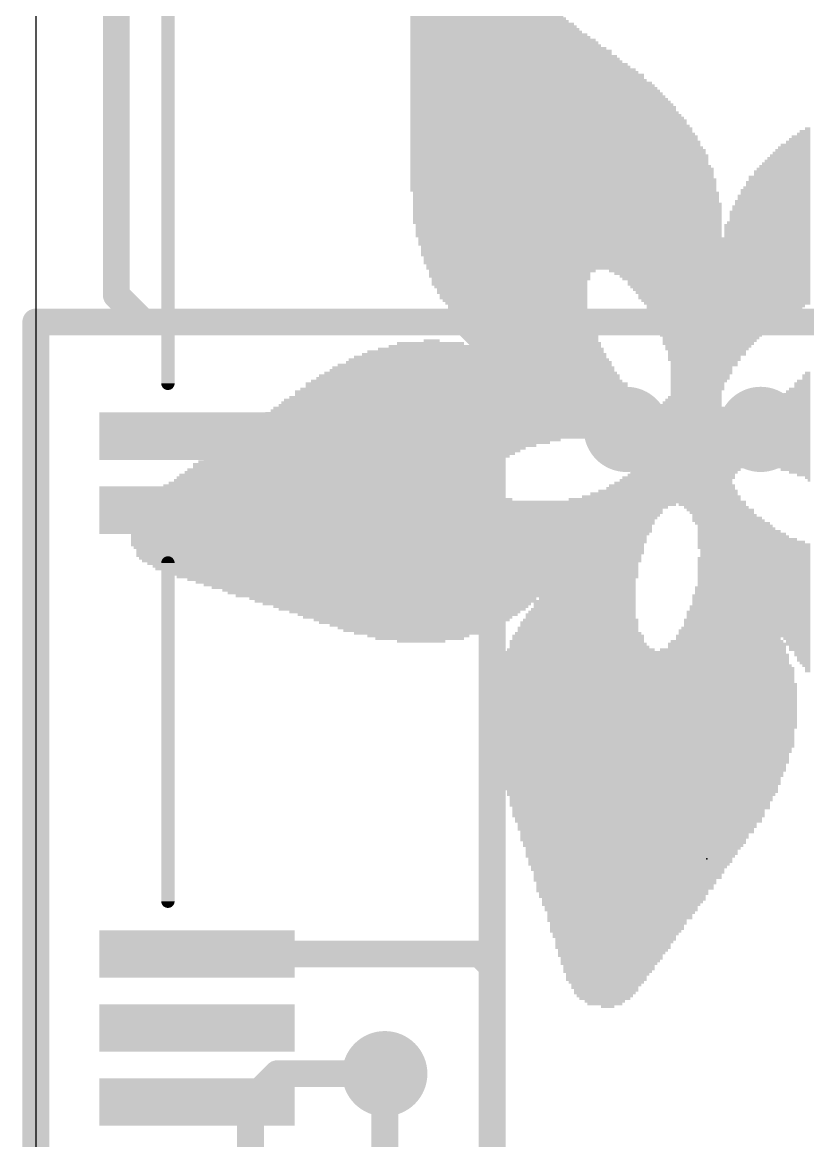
# Model space of a CAD drawing. Extents: x -0.1 to 17.9, y -0.3 to 46.
# Drawn here: x -0.13 to 7.3, y 25.53 to 36.11 of the extents above; entities that cross this region are included whole.
import ezdxf

# ---------------------------------------------------------------- set-up
doc = ezdxf.new("R2010")
doc.units = 0
for name, color, linetype in [('1', 12, 'CONTINUOUS'), ('16', 132, 'CONTINUOUS'), ('18', 110, 'CONTINUOUS'), ('20', 53, 'CONTINUOUS'), ('21', 40, 'CONTINUOUS'), ('22', 6, 'CONTINUOUS'), ('23', 40, 'CONTINUOUS')]:
    doc.layers.add(name, color=color, linetype=linetype)

# ---------------------------------------------------------------- blocks, each defined once
blk = doc.blocks.new('RECT')
blk.add_solid([(-0.5, -0.5), (0.5, -0.5), (-0.5, 0.5), (0.5, 0.5)])
blk = doc.blocks.new('ROUNDV')
at = {"const_width": 0.5}
blk.add_lwpolyline([(0, -0.25, 1), (0, 0.25, 1), (0, -0.25)], format="xyb", dxfattribs=at)

msp = doc.modelspace()

# ---------------------------------------------------------------- linework, layer by layer
at = {"layer": '1', "const_width": 0.254}
for points in [[(0.762, 33.528), (0.762, 37.465)], [(1.016, 33.274), (0.762, 33.528)], [(17.78, 33.274), (0, 33.274)], [(0, 33.274), (0, 0)], [(4.064, 33.274), (1.016, 33.274)], [(4.318, 33.02), (4.064, 33.274)], [(4.318, 27.178), (4.318, 33.02)], [(3.238, 32.194), (3.302, 32.258)], [(1.525, 32.194), (3.238, 32.194)], [(1.525, 27.294), (4.202, 27.294)], [(4.202, 27.294), (4.318, 27.178)], [(4.318, 22.098), (4.318, 27.178)], [(3.302, 23.368), (3.302, 26.162)]]:
    msp.add_lwpolyline(points, dxfattribs=at)
at = {"layer": '1', "const_width": 0.127}
for points in [[(0.8069, 33.5729, 1), (0.7171, 33.4831)], [(0.6985, 33.528, 1), (0.8255, 33.528)], [(0, 33.3375, 1), (0, 33.2105)], [(0.0635, 33.274, 1), (-0.0635, 33.274)], [(1.016, 33.3375, 1), (1.016, 33.2105)], [(0.9711, 33.2291, 1), (1.0609, 33.3189)], [(4.1089, 33.3189, 1), (4.0191, 33.2291)], [(4.064, 33.2105, 1), (4.064, 33.3375)], [(4.3815, 33.02, 1), (4.2545, 33.02)], [(4.2731, 32.9751, 1), (4.3629, 33.0649)], [(3.3469, 32.2131, 1), (3.2571, 32.3029)], [(1.525, 32.2575, 1), (1.525, 32.1305)], [(3.1931, 32.2389, 1), (3.2829, 32.1491)], [(3.238, 32.1305, 1), (3.238, 32.2575)], [(1.525, 27.3575, 1), (1.525, 27.2305)], [(4.2469, 27.3389, 1), (4.1571, 27.2491)], [(4.202, 27.2305, 1), (4.202, 27.3575)], [(4.3815, 27.178, 1), (4.2545, 27.178)], [(4.2545, 27.178, 1), (4.3815, 27.178)], [(4.2731, 27.1331, 1), (4.3629, 27.2229)], [(3.3655, 26.162, 1), (3.2385, 26.162)]]:
    msp.add_lwpolyline(points, format="xyb", dxfattribs=at)
at = {"layer": '16', "const_width": 0.254}
for points in [[(17.78, 33.274), (0, 33.274)], [(0, 33.274), (0, 0)], [(3.302, 32.258), (3.302, 32.004)], [(2.286, 26.162), (2.032, 25.908)], [(3.302, 26.162), (2.286, 26.162)], [(2.032, 25.908), (2.032, 23.207)]]:
    msp.add_lwpolyline(points, dxfattribs=at)
at = {"layer": '16', "const_width": 0.127}
for points in [[(0, 33.3375, 1), (0, 33.2105)], [(0.0635, 33.274, 1), (-0.0635, 33.274)], [(3.3655, 32.258, 1), (3.2385, 32.258)], [(3.2385, 32.004, 1), (3.3655, 32.004)], [(2.286, 26.2255, 1), (2.286, 26.0985)], [(2.3309, 26.1171, 1), (2.2411, 26.2069)], [(3.302, 26.0985, 1), (3.302, 26.2255)], [(2.0955, 25.908, 1), (1.9685, 25.908)], [(1.9871, 25.9529, 1), (2.0769, 25.8631)]]:
    msp.add_lwpolyline(points, format="xyb", dxfattribs=at)
at = {"layer": '20'}
msp.add_line((0, 43.434), (0, 2.54), dxfattribs=at)
at = {"layer": '21', "const_width": 0.127}
for points in [[(1.25, 32.694), (1.25, 37.294)], [(1.25, 30.994), (1.25, 27.794)]]:
    msp.add_lwpolyline(points, dxfattribs=at)
at = {"layer": '21', "const_width": 0.0635}
for points in [[(1.2183, 32.694, 1), (1.2817, 32.694)], [(1.2817, 30.994, 1), (1.2183, 30.994)], [(1.2183, 27.794, 1), (1.2817, 27.794)]]:
    msp.add_lwpolyline(points, format="xyb", dxfattribs=at)
at = {"layer": '23'}
msp.add_point((6.35, 28.194), dxfattribs=at)

# ---------------------------------------------------------------- block references
at = {"layer": '1', "xscale": 1.85, "yscale": 0.45}
for p in [(1.525, 32.194), (1.525, 31.494), (1.525, 27.294), (1.525, 26.594), (1.525, 25.894)]:
    msp.add_blockref('RECT', p, dxfattribs=at)
at = {"layer": '18', "xscale": 0.8064, "yscale": 0.8064}
for p in [(3.302, 32.258), (3.302, 32.258), (5.588, 32.258), (5.588, 32.258), (6.858, 32.258), (6.858, 32.258), (3.302, 30.988), (3.302, 30.988), (3.302, 26.162), (3.302, 26.162)]:
    msp.add_blockref('ROUNDV', p, dxfattribs=at)
at = {"layer": '22', "yscale": 0.0254, "rotation": 270}
for p, xscale in [((3.81, 35.1917), 3.302), ((3.8354, 35.1663), 3.3528), ((3.8608, 35.1536), 3.3782), ((3.8862, 35.1409), 3.4036), ((3.9116, 35.1155), 3.4544), ((3.937, 35.1028), 3.4798), ((3.9624, 35.0774), 3.5306), ((3.9878, 35.0647), 3.556), ((4.0132, 35.052), 3.5814), ((3.6322, 35.3568), 2.7178), ((3.6576, 35.3187), 2.8448), ((3.683, 35.2933), 2.9464), ((3.7084, 35.2679), 2.9972), ((3.7338, 35.2425), 3.0988), ((3.7592, 35.2171), 3.2004), ((3.7846, 35.2044), 3.2258), ((4.0386, 35.0266), 3.5814), ((4.064, 35.0139), 3.6068), ((4.0894, 35.0012), 3.6322), ((4.1148, 34.9758), 3.6322), ((4.1402, 34.9504), 3.6322), ((4.1656, 34.9504), 3.6322), ((4.191, 34.925), 3.6322), ((4.2164, 34.9123), 3.6576), ((4.2418, 34.8996), 3.6322), ((3.5814, 35.4203), 2.4384), ((3.6068, 35.3822), 2.6162), ((4.2672, 34.8615), 3.6576), ((4.2926, 34.8488), 3.6322), ((4.318, 34.8361), 3.6576), ((4.3434, 34.8234), 3.6322), ((4.3688, 34.798), 3.6322), ((4.3942, 34.2773), 4.6736), ((3.556, 35.5092), 2.0066), ((4.4196, 34.2773), 4.6228), ((4.445, 34.2773), 4.572), ((4.4704, 34.2646), 4.5466), ((4.4958, 34.2646), 4.4958), ((4.5212, 34.2646), 4.4958), ((4.5466, 34.2646), 4.445), ((4.572, 34.2519), 4.4196), ((4.5974, 34.2519), 4.3688), ((4.6228, 34.2519), 4.3688), ((4.6482, 34.2519), 4.318), ((4.6736, 34.2392), 4.2926), ((4.699, 34.2392), 4.2926), ((4.7244, 34.2265), 4.2672), ((4.7498, 34.2265), 4.2164), ((4.7752, 34.2138), 4.191), ((4.8006, 34.2138), 4.191), ((4.826, 34.2011), 4.1656), ((4.8514, 34.2011), 4.1656), ((4.8768, 34.1884), 4.0894), ((4.9022, 34.1884), 4.0894), ((4.9276, 34.1757), 4.064), ((4.953, 34.163), 4.0386), ((4.9784, 34.1757), 4.0132), ((5.0038, 34.163), 3.9878), ((5.0292, 34.1503), 3.9624), ((5.0546, 34.1376), 3.937), ((5.08, 34.1376), 3.937), ((5.1054, 34.1249), 3.9116), ((5.1308, 34.1122), 3.8862), ((5.1562, 34.0995), 3.8608), ((5.1816, 34.0868), 3.8354), ((5.207, 34.0868), 3.8354), ((5.2324, 34.8234), 2.3114), ((5.2578, 34.8488), 2.2098), ((5.2832, 34.8488), 2.2098), ((5.3086, 34.8488), 2.159), ((5.334, 34.8361), 2.1336), ((5.3594, 34.8234), 2.1082), ((5.3848, 34.8234), 2.1082), ((5.4102, 34.8107), 2.0828), ((5.4356, 34.798), 2.1082), ((5.461, 34.7726), 2.0574), ((5.4864, 34.7599), 2.0828), ((5.5118, 34.7472), 2.0574), ((5.5372, 34.7218), 2.0574), ((5.5626, 34.6964), 2.0574), ((5.588, 34.6964), 2.0574), ((5.6134, 34.6583), 2.0828), ((5.6388, 34.6329), 2.0828), ((5.6642, 34.6202), 2.1082), ((5.6896, 34.5948), 2.1082), ((5.715, 34.5567), 2.1336), ((5.7404, 34.544), 2.159), ((5.7658, 34.5059), 2.1336), ((5.7912, 34.4678), 2.159), ((5.8166, 34.4551), 2.1844), ((5.842, 34.417), 2.2098), ((5.8674, 34.3662), 2.2606), ((5.8928, 34.3408), 2.2606), ((5.9182, 34.29), 2.3114), ((5.9436, 34.2392), 2.3622), ((5.969, 34.2011), 2.3876), ((5.9944, 34.1376), 2.4638), ((6.0198, 33.4391), 3.81), ((6.0452, 33.4264), 3.7846), ((6.0706, 33.4137), 3.7084), ((6.096, 33.3883), 3.7084), ((6.1214, 33.3756), 3.683), ((6.1468, 33.3502), 3.683), ((6.1722, 33.3121), 3.6576), ((6.1976, 33.2867), 3.6576), ((6.223, 33.2232), 3.683), ((6.2484, 33.1978), 3.683), ((7.1628, 34.2011), 1.6764), ((7.1882, 34.2138), 1.651), ((7.2136, 34.2265), 1.6764), ((7.239, 34.2392), 1.7018), ((7.2644, 34.2519), 1.6764), ((7.2898, 34.2773), 1.6764), ((7.3152, 34.2773), 1.6764), ((6.2738, 33.0581), 3.8608), ((6.2992, 31.3563), 7.1628), ((7.0358, 34.1122), 1.651), ((7.0612, 34.1376), 1.651), ((7.0866, 34.1376), 1.651), ((7.112, 34.163), 1.651), ((7.1374, 34.1884), 1.651), ((6.3246, 31.3563), 7.112), ((6.35, 31.3563), 7.0104), ((6.9342, 34.0106), 1.651), ((6.9596, 34.0487), 1.6256), ((6.985, 34.0741), 1.6256), ((7.0104, 34.0868), 1.651), ((6.3754, 31.3309), 6.858), ((6.4008, 31.3182), 6.8326), ((6.8072, 33.8963), 1.6256), ((6.8326, 33.9217), 1.6256), ((6.858, 33.9471), 1.6256), ((6.8834, 33.9725), 1.6256), ((6.9088, 33.9979), 1.6256), ((6.4262, 31.2928), 6.6802), ((6.731, 33.8074), 1.6002), ((6.7564, 33.8455), 1.6256), ((6.7818, 33.8582), 1.6002), ((6.4516, 31.2547), 6.5024), ((6.6802, 33.7439), 1.5748), ((6.7056, 33.7566), 1.6002), ((6.477, 31.2039), 6.4008), ((6.6294, 33.6423), 1.5748), ((6.6548, 33.6931), 1.5748), ((6.5786, 33.5534), 1.5494), ((6.604, 33.6169), 1.524), ((6.5278, 33.4518), 1.4986), ((6.5532, 33.4772), 1.4986), ((6.5024, 33.3502), 1.4478), ((5.2324, 32.7787), 1.2192), ((5.2578, 32.7152), 1.0922), ((5.2832, 32.7025), 1.0668), ((5.3086, 32.6644), 0.9906), ((3.2512, 31.6484), 2.7686), ((3.2766, 31.6484), 2.7686), ((3.302, 31.6484), 2.7686), ((3.3274, 31.6484), 2.7686), ((3.3528, 31.6611), 2.794), ((3.3782, 31.6611), 2.794), ((3.4036, 31.6611), 2.794), ((3.429, 31.6611), 2.8448), ((3.4544, 31.6611), 2.8448), ((3.4798, 31.6611), 2.8448), ((3.5052, 31.6611), 2.8448), ((3.5306, 31.6611), 2.8448), ((3.556, 31.6611), 2.8448), ((3.5814, 31.6611), 2.8448), ((3.6068, 31.6611), 2.8448), ((3.6322, 31.6611), 2.8448), ((3.6576, 31.6611), 2.8448), ((3.683, 31.6738), 2.8702), ((3.7084, 31.6738), 2.8702), ((3.7338, 31.6738), 2.8702), ((3.7592, 31.6738), 2.8702), ((3.7846, 31.6738), 2.8702), ((3.81, 31.6738), 2.8702), ((3.8354, 31.6611), 2.8448), ((3.8608, 31.6611), 2.8448), ((3.8862, 31.6738), 2.8194), ((3.9116, 31.6738), 2.8194), ((3.937, 31.6738), 2.8194), ((3.9624, 31.6738), 2.8194), ((3.9878, 31.6738), 2.8194), ((4.0132, 31.6738), 2.8194), ((4.0386, 31.6738), 2.8194), ((4.064, 31.6738), 2.7686), ((4.0894, 31.6738), 2.7686), ((4.1148, 31.6865), 2.7432), ((4.1402, 31.6738), 2.7178), ((4.1656, 31.6738), 2.7178), ((4.191, 31.6738), 2.7178), ((5.334, 32.6263), 0.9144), ((5.3594, 32.6009), 0.8636), ((2.9718, 31.6357), 2.5908), ((2.9972, 31.6357), 2.5908), ((3.0226, 31.6357), 2.6416), ((3.048, 31.6357), 2.6416), ((3.0734, 31.6357), 2.6416), ((3.0988, 31.6484), 2.667), ((3.1242, 31.6484), 2.667), ((3.1496, 31.6484), 2.7178), ((3.175, 31.6484), 2.7178), ((3.2004, 31.6484), 2.7178), ((3.2258, 31.6357), 2.7432), ((4.2164, 31.6738), 2.667), ((4.2418, 31.6738), 2.667), ((4.2672, 31.6738), 2.667), ((4.2926, 32.4231), 1.1684), ((4.318, 32.4231), 1.1176), ((4.3434, 32.4358), 1.0922), ((4.3688, 32.4485), 1.016), ((5.3848, 32.5628), 0.8382), ((5.4102, 32.5374), 0.7874), ((2.7432, 31.6103), 2.3876), ((2.7686, 31.6103), 2.3876), ((2.794, 31.6103), 2.4384), ((2.8194, 31.623), 2.4638), ((2.8448, 31.623), 2.4638), ((2.8702, 31.623), 2.5146), ((2.8956, 31.623), 2.5146), ((2.921, 31.6103), 2.54), ((2.9464, 31.623), 2.5654), ((5.4356, 32.5247), 0.762), ((5.461, 32.4866), 0.7366), ((5.4864, 32.4612), 0.6858), ((7.2898, 32.2961), 1.016), ((7.3152, 32.2834), 1.0414), ((2.5654, 31.5849), 2.2352), ((2.5908, 31.5849), 2.2352), ((2.6162, 31.5976), 2.2606), ((2.6416, 31.5849), 2.286), ((2.667, 31.5976), 2.3114), ((2.6924, 31.5976), 2.3622), ((2.7178, 31.5976), 2.3622), ((5.5118, 32.4485), 0.6604), ((5.5372, 32.4104), 0.635), ((5.5626, 32.3977), 0.6096), ((5.588, 32.3977), 0.6096), ((7.1882, 32.2707), 0.8636), ((7.2136, 32.2707), 0.9144), ((7.239, 32.2707), 0.9144), ((7.2644, 32.2961), 0.9652), ((2.4638, 31.5722), 2.1082), ((2.4892, 31.5595), 2.1336), ((2.5146, 31.5722), 2.159), ((2.54, 31.5595), 2.1844), ((5.6134, 32.3469), 0.6096), ((5.6388, 32.3215), 0.6096), ((5.6642, 32.3088), 0.635), ((7.0866, 32.2326), 0.7366), ((7.112, 32.2453), 0.762), ((7.1374, 32.2453), 0.8128), ((7.1628, 32.2453), 0.8128), ((2.3114, 31.5214), 1.9558), ((2.3368, 31.5341), 1.9812), ((2.3622, 31.5468), 2.0066), ((2.3876, 31.5468), 2.0066), ((2.413, 31.5468), 2.0574), ((2.4384, 31.5468), 2.0574), ((5.6896, 31.7119), 1.7272), ((5.715, 31.7881), 1.5748), ((5.7404, 31.8135), 1.4732), ((5.7658, 31.8643), 1.3716), ((5.7912, 31.8897), 1.27), ((5.8166, 31.8897), 1.2192), ((5.842, 31.9278), 1.143), ((5.8674, 31.9532), 1.0922), ((5.8928, 31.9659), 1.0668), ((5.9182, 31.9786), 1.0414), ((5.9436, 32.0167), 1.016), ((5.969, 32.0294), 1.0414), ((5.9944, 32.0548), 1.0414), ((6.9342, 32.1945), 0.6096), ((6.9596, 32.1945), 0.6096), ((6.985, 32.2072), 0.635), ((7.0104, 32.2199), 0.6604), ((7.0358, 32.2199), 0.6604), ((7.0612, 32.2199), 0.7112), ((2.159, 31.496), 1.8034), ((2.1844, 31.5087), 1.8288), ((2.2098, 31.5087), 1.8288), ((2.2352, 31.5214), 1.8542), ((2.2606, 31.5214), 1.905), ((2.286, 31.5214), 1.905), ((6.5024, 30.2641), 4.4196), ((6.5278, 30.2641), 4.318), ((6.5532, 30.2641), 4.2672), ((6.5786, 30.2768), 4.2418), ((6.604, 32.0929), 0.6096), ((6.6294, 32.1183), 0.5588), ((6.6548, 32.131), 0.5334), ((6.6802, 32.1437), 0.508), ((6.7056, 32.1437), 0.508), ((6.731, 32.1437), 0.508), ((6.7564, 32.1564), 0.4826), ((6.7818, 32.1691), 0.508), ((6.8072, 32.1691), 0.508), ((6.8326, 32.1691), 0.508), ((6.858, 32.1818), 0.5334), ((6.8834, 32.1945), 0.5588), ((6.9088, 32.1945), 0.5588), ((2.032, 31.4833), 1.6764), ((2.0574, 31.4833), 1.6764), ((2.0828, 31.4833), 1.7272), ((2.1082, 31.4833), 1.7272), ((2.1336, 31.496), 1.7526), ((1.8288, 31.4325), 1.4732), ((1.8542, 31.4325), 1.4732), ((1.8796, 31.4452), 1.4986), ((1.905, 31.4452), 1.5494), ((1.9304, 31.4579), 1.5748), ((1.9558, 31.4579), 1.5748), ((1.9812, 31.4706), 1.6002), ((2.0066, 31.4706), 1.6002), ((1.7018, 31.4071), 1.3208), ((1.7272, 31.4198), 1.3462), ((1.7526, 31.4325), 1.3716), ((1.778, 31.4198), 1.397), ((1.8034, 31.4325), 1.4224), ((1.5494, 31.3817), 1.1684), ((1.5748, 31.3817), 1.1684), ((1.6002, 31.3944), 1.2446), ((1.6256, 31.3944), 1.2446), ((1.651, 31.4071), 1.27), ((1.6764, 31.3944), 1.2954), ((1.4224, 31.3563), 1.016), ((1.4478, 31.3563), 1.0668), ((1.4732, 31.3563), 1.0668), ((1.4986, 31.3817), 1.1176), ((1.524, 31.369), 1.143), ((5.6388, 29.3878), 5.0038), ((5.6642, 29.4259), 5.0292), ((1.27, 31.3309), 0.8636), ((1.2954, 31.3182), 0.889), ((1.3208, 31.3309), 0.9144), ((1.3462, 31.3309), 0.9652), ((1.3716, 31.3436), 0.9906), ((1.397, 31.3436), 0.9906), ((5.4864, 29.2862), 4.953), ((5.5118, 29.2862), 4.953), ((5.5372, 29.2989), 4.9784), ((5.5626, 29.3243), 4.9784), ((5.588, 29.337), 4.953), ((5.6134, 29.3497), 4.9784), ((1.1176, 31.3055), 0.7112), ((1.143, 31.2928), 0.7366), ((1.1684, 31.3055), 0.762), ((1.1938, 31.3055), 0.762), ((1.2192, 31.3182), 0.8382), ((1.2446, 31.3182), 0.8382), ((4.2926, 31.0388), 1.3462), ((4.318, 31.0261), 1.3208), ((4.3434, 31.0261), 1.27), ((4.3688, 31.0261), 1.27), ((5.2578, 29.2354), 4.8514), ((5.2832, 29.2354), 4.8514), ((5.3086, 29.2354), 4.8514), ((5.334, 29.2481), 4.8768), ((5.3594, 29.2354), 4.9022), ((5.3848, 29.2354), 4.9022), ((5.4102, 29.2481), 4.9276), ((5.4356, 29.2608), 4.953), ((5.461, 29.2608), 4.953), ((6.604, 29.972), 3.5306), ((6.6294, 29.9593), 3.4544), ((0.9906, 31.2801), 0.508), ((1.016, 31.2801), 0.5588), ((1.0414, 31.2928), 0.5842), ((1.0668, 31.2928), 0.635), ((1.0922, 31.2928), 0.635), ((4.3942, 31.0134), 1.2446), ((4.4196, 31.0134), 1.1938), ((4.445, 31.0261), 1.1684), ((4.4704, 31.0261), 1.1684), ((4.4958, 31.0388), 1.143), ((4.5212, 31.0388), 1.0922), ((4.5466, 31.0388), 1.0922), ((4.572, 31.0515), 1.0668), ((4.5974, 31.0642), 1.0414), ((4.6228, 31.0642), 1.0414), ((4.6482, 31.0769), 1.016), ((4.6736, 31.0896), 0.9906), ((4.699, 31.1023), 0.9652), ((4.7244, 29.7815), 3.6068), ((4.7498, 31.1277), 0.9144), ((4.7752, 29.7053), 3.7592), ((4.8006, 29.6672), 3.8354), ((4.826, 29.6418), 3.8862), ((4.8514, 29.591), 3.9878), ((4.8768, 29.5402), 4.0894), ((4.9022, 29.5148), 4.1402), ((4.9276, 29.464), 4.2418), ((4.953, 29.4259), 4.318), ((4.9784, 29.3878), 4.3942), ((5.0038, 29.3497), 4.4704), ((5.0292, 29.3116), 4.5466), ((5.0546, 29.3116), 4.5974), ((5.08, 29.2862), 4.6482), ((5.1054, 29.2608), 4.699), ((5.1308, 29.2481), 4.7244), ((5.1562, 29.2354), 4.7498), ((5.1816, 29.2481), 4.7752), ((5.207, 29.2354), 4.8006), ((5.2324, 29.2227), 4.826), ((6.6548, 29.9593), 3.3528), ((6.6802, 29.9466), 3.2766), ((6.7056, 29.9593), 3.2512), ((6.731, 29.9593), 3.1496), ((0.9144, 31.2928), 0.2794), ((0.9398, 31.2928), 0.3302), ((0.9652, 31.2801), 0.4572), ((6.7564, 29.972), 3.0734), ((6.7818, 29.972), 3.0734), ((6.8072, 29.972), 2.9718), ((6.8326, 29.9847), 2.8956), ((6.858, 29.9847), 2.8956), ((6.8834, 29.9974), 2.8194), ((6.9088, 30.0228), 2.7178), ((6.9342, 30.0228), 2.7178), ((6.9596, 30.0482), 2.6162), ((6.985, 30.0609), 2.54), ((7.0104, 30.0609), 2.4892), ((7.0358, 30.099), 2.413), ((7.0612, 30.7848), 0.9906), ((7.0866, 30.7721), 1.016), ((7.112, 30.734), 1.0414), ((7.1374, 30.6959), 1.0668), ((7.1628, 30.6959), 1.0668), ((7.1882, 30.6705), 1.1176), ((7.2136, 30.6324), 1.143), ((7.239, 30.6197), 1.1684), ((7.2644, 30.607), 1.1938), ((7.2898, 30.5689), 1.2192), ((7.3152, 30.5689), 1.2192), ((6.2738, 29.4005), 3.302), ((6.223, 29.1846), 3.0226), ((6.2484, 29.2354), 3.0734), ((4.7498, 29.2608), 2.7686), ((6.1976, 29.1084), 2.9718), ((4.6482, 29.3624), 2.3114), ((4.6736, 29.337), 2.413), ((4.699, 29.3243), 2.4892), ((6.1722, 29.083), 2.921), ((4.572, 29.4259), 1.9304), ((4.5974, 29.4005), 2.0828), ((4.6228, 29.3878), 2.159), ((5.6896, 28.702), 3.5306), ((6.1214, 28.956), 2.8702), ((6.1468, 29.0195), 2.8956), ((4.4958, 29.4767), 1.5748), ((4.5212, 29.4513), 1.7272), ((4.5466, 29.4386), 1.8034), ((5.715, 28.6639), 3.3528), ((5.7404, 28.6639), 3.302), ((6.0198, 28.829), 2.8702), ((6.0452, 28.8417), 2.8448), ((6.0706, 28.8925), 2.8448), ((6.096, 28.9306), 2.8702), ((7.0612, 29.6164), 1.2954), ((4.445, 29.5021), 1.3208), ((4.4704, 29.4894), 1.397), ((5.7658, 28.6385), 3.2004), ((5.7912, 28.6512), 3.1242), ((5.8166, 28.6512), 3.0734), ((5.842, 28.6639), 3.048), ((5.8674, 28.6766), 2.9718), ((5.8928, 28.6893), 2.9464), ((5.9182, 28.7147), 2.9464), ((5.9436, 28.7401), 2.8956), ((5.969, 28.7528), 2.8702), ((5.9944, 28.7909), 2.8956), ((7.0866, 29.6291), 1.2192), ((4.4196, 29.5148), 1.143), ((7.112, 29.6164), 1.0414), ((4.3942, 29.5275), 0.8636), ((7.1374, 29.6164), 0.8382), ((7.1628, 29.6291), 0.762), ((4.3688, 29.5275), 0.7112), ((7.1882, 29.6418), 0.4318)]:
    msp.add_blockref('RECT', p, dxfattribs=dict(at, xscale=xscale))

doc.saveas('drawing.dxf')
